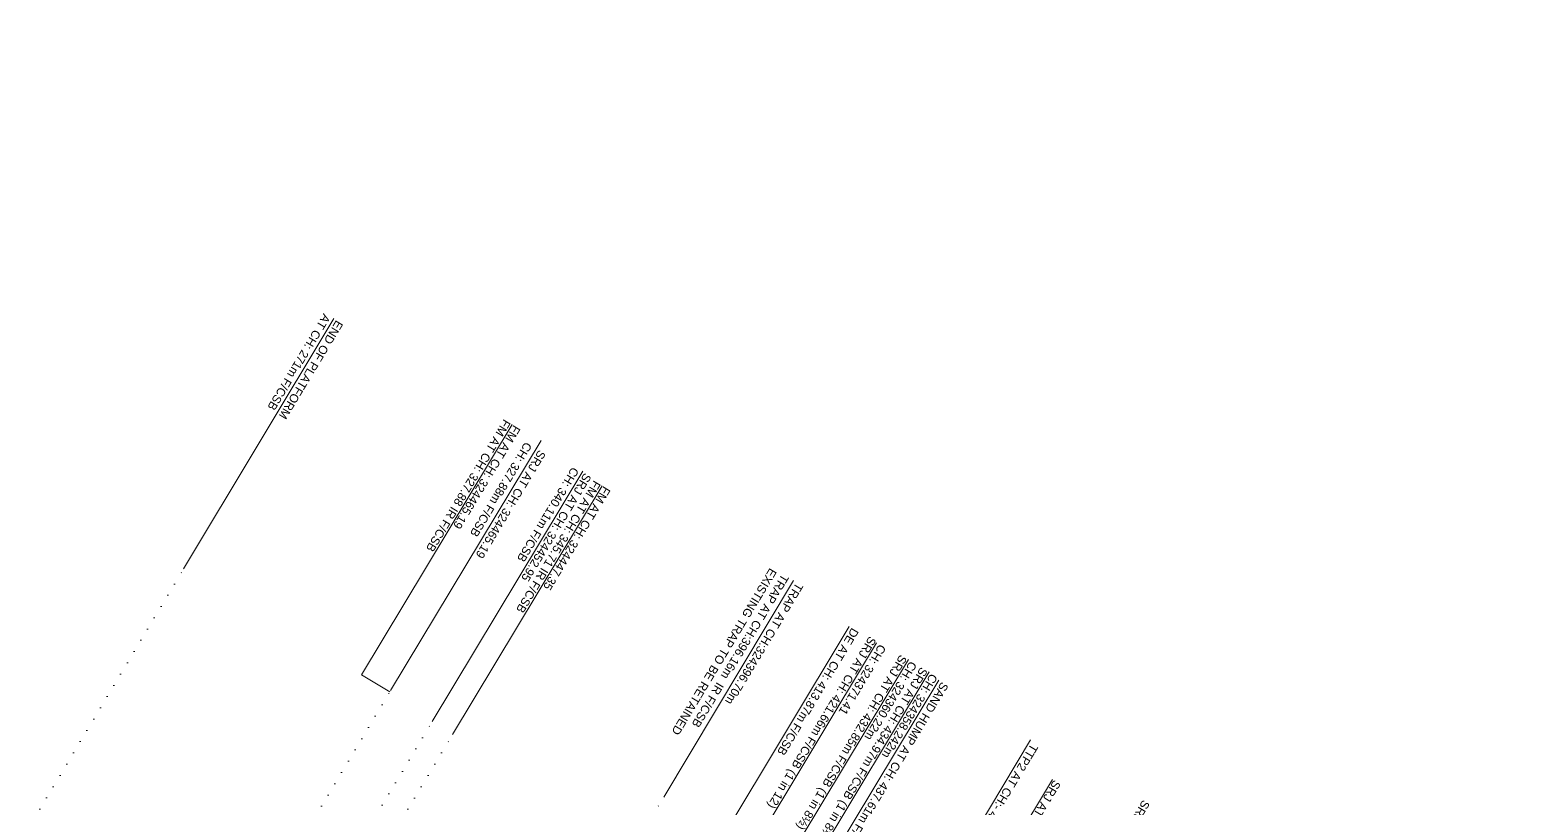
# Model space of a CAD drawing. Header units: metres. Extents: x 560405 to 1249476, y 3385111 to 6787087.
# Drawn here: x 624607.2 to 624959.2, y 3393644.8 to 3393828.7 of the extents above; entities that cross this region are included whole.
import ezdxf

# ---------------------------------------------------------------- set-up
doc = ezdxf.new("R2010")
doc.units = ezdxf.units.M
doc.header["$MEASUREMENT"] = 0
doc.linetypes.add('ACAD_ISO07W100', pattern=[3, 0, -3])
for name, color, linetype, lineweight in [('CANAL TOP', 5, 'Continuous', 0), ('DOTED LINE', 7, 'ACAD_ISO07W100', 18), ("MANDI GOBINDGARH STN. SRJ's", 251, 'Continuous', 0), ('STEEL', 5, 'Continuous', 25)]:
    doc.layers.add(name, color=color, linetype=linetype, lineweight=lineweight)
doc.layers.add('cut conn grades dn', color=192, linetype='Continuous')
doc.layers.add('OP-3 CH UP', color=7, linetype='Continuous')
doc.styles.add('ARIAL', font='arial.ttf')
doc.styles.add('Style-Arial', font='arial.ttf')

msp = doc.modelspace()

# ---------------------------------------------------------------- linework, layer by layer
at = {"layer": 'CANAL TOP', "linetype": 'ACAD_ISO07W100', "lineweight": 18}
msp.add_line((624655.4914, 3393477.6467), (624757.0048, 3393647.3884), dxfattribs=at)
at = {"layer": 'DOTED LINE', "linetype": 'ACAD_ISO07W100', "lineweight": 18}
for p, q in [((624560.2822, 3393562.0572), (624643.5555, 3393701.3269)), ((624598.1295, 3393514.8837), (624692.5019, 3393672.604)), ((624617.3838, 3393523.0325), (624702.3036, 3393665.2544)), ((624620.1943, 3393516.8025), (624707.0954, 3393662.1492))]:
    msp.add_line(p, q, dxfattribs=at)
at = {"layer": "MANDI GOBINDGARH STN. SRJ's", "color": 0, "lineweight": 0, "flags": 128}
for points in [[(624679.0817, 3393760.5009), (624643.5555, 3393701.3268)], [(624728.046, 3393731.6936), (624692.4729, 3393672.5555)], [(624702.3036, 3393665.2544), (624737.8851, 3393724.4063)], [(624707.0954, 3393662.1492), (624742.4812, 3393720.9758)], [(624766.2456, 3393627.9465), (624771.9377, 3393637.4024), (624770.956, 3393637.9929), (624800.8511, 3393687.6915)], [(624772.7071, 3393624.083), (624778.3991, 3393633.5389), (624777.4175, 3393634.1294), (624807.3126, 3393683.828)], [(624786.4404, 3393615.8689), (624822.0273, 3393675.0297)]]:
    msp.add_lwpolyline(points, dxfattribs=at)
at = {"layer": "MANDI GOBINDGARH STN. SRJ's", "color": 1, "lineweight": 0, "flags": 128}
for points in [[(624685.6376, 3393676.2633), (624721.2195, 3393735.4158)], [(624685.6376, 3393676.2633), (624692.2945, 3393672.259)]]:
    msp.add_lwpolyline(points, dxfattribs=at)
at = {"layer": "MANDI GOBINDGARH STN. SRJ's", "color": 3, "lineweight": 0, "flags": 128}
msp.add_lwpolyline([(624813.2695, 3393592.3525), (624848.859, 3393651.5178)], dxfattribs=at)
at = {"layer": 'OP-3 CH UP', "color": 40, "lineweight": 9, "true_color": 0xf8d731}
for radius in [8763.3902, 8182.5236, 7294.1209]:
    msp.add_circle((624059.7714, 3393874.4188), radius, dxfattribs=at)
at = {"layer": 'STEEL', "color": 0, "lineweight": 0, "flags": 128}
for points in [[(624787.6399, 3393698.6138), (624757.0048, 3393647.3884)], [(624779.2489, 3393620.7245), (624814.8424, 3393679.8964)]]:
    msp.add_lwpolyline(points, dxfattribs=at)
at = {"layer": 'STEEL', "lineweight": 0, "flags": 128}
for points in [[(624784.141, 3393617.7994), (624819.7345, 3393676.9713)], [(624843.7151, 3393660.8987), (624808.055, 3393601.2709)]]:
    msp.add_lwpolyline(points, dxfattribs=at)

# ---------------------------------------------------------------- texts
at = {"layer": 'cut conn grades dn', "color": 0, "linetype": 'Continuous', "lineweight": 0, "style": 'Style-Arial'}
for s, p in [('SRJ AT CH: 421.66m F/CSB (1 in 12)', (624805.6265, 3393685.5735)), ('SRJ AT CH: 432.85m F/CSB (1 in 8½)', (624812.8923, 3393681.2029)), ('CH: 324360.22m', (624815.224, 3393679.6943))]:
    msp.add_text(s, height=2, rotation=238.971941, dxfattribs=at).set_placement(p)
at = {"layer": 'cut conn grades dn', "color": 190, "linetype": 'Continuous', "lineweight": 0, "style": 'Style-Arial'}
for s, p in [('SRJ AT CH: 434.97m F/CSB (1 in 8½)', (624817.7844, 3393678.2778)), ('CH: 324358.242m', (624820.1161, 3393676.7691)), ('SRJ AT CH: 521.1m F/CSB (1 in 8½)', (624870.279, 3393646.9069))]:
    msp.add_text(s, height=2, rotation=238.971941, dxfattribs=at).set_placement(p)
at = {"layer": "MANDI GOBINDGARH STN. SRJ's", "color": 0, "lineweight": 9, "style": 'Style-Arial'}
for s, rotation, p in [('AT CH: 271m F/CSB', 239.020762, (624676.6376, 3393761.7877)), ('END OF PLATFORM', 239.020762, (624679.646, 3393760.2393)), ('CH: 327.88m F/CSB', 238.971941, (624724.2718, 3393731.4815)), ('CH: 340.11m F/CSB', 238.971941, (624735.3711, 3393725.5515)), ('FM AT CH: 345.71 IR F/CSB', 238.971941, (624740.5266, 3393722.4084)), ('SRJ AT CH: 324452.95', 238.971941, (624738.308, 3393724.1534)), ('FM AT CH: 324447.35', 238.971941, (624742.8412, 3393721.0244)), ('DE AT CH: 413.87m F/CSB', 238.971941, (624801.4811, 3393687.5628)), ('CH: 324371.41', 238.971941, (624807.9426, 3393683.6993)), ('SAND HUMP AT CH: 437.61m F/CSB ', 238.971941, (624822.6824, 3393674.7811))]:
    msp.add_text(s, height=2, rotation=rotation, dxfattribs=at).set_placement(p)
at = {"layer": "MANDI GOBINDGARH STN. SRJ's", "color": 1, "lineweight": 9, "style": 'Style-Arial'}
for s, p in [('FM AT CH: 327.88 IR F/CSB', (624719.2439, 3393736.861)), ('FM AT CH: 324465.19', (624721.5585, 3393735.477))]:
    msp.add_text(s, height=2, rotation=238.971941, dxfattribs=at).set_placement(p)
at = {"layer": "MANDI GOBINDGARH STN. SRJ's", "color": 3, "lineweight": 9, "style": 'Style-Arial'}
msp.add_text('SRJ AT CH: 472.71m F/CSB (1 in 8½)', height=2, rotation=238.971941, dxfattribs=at).set_placement((624849.2199, 3393651.6171))
at = {"layer": "MANDI GOBINDGARH STN. SRJ's", "color": 0, "lineweight": 9, "insert": (624729.2404, 3393728.5647), "char_height": 2, "width": 46.51942, "attachment_point": 1, "rotation": 238.971941, "style": 'Style-Arial'}
msp.add_mtext('SRJ AT CH: 324465.19', dxfattribs=at)
at = {"layer": 'STEEL', "lineweight": 0, "char_height": 2, "attachment_point": 4, "rotation": 239, "line_spacing_factor": 0.6, "style": 'ARIAL'}
for s, insert in [('\\pxsm1;EXISTING TRAP TO BE RETAINED ', (624782.9543, 3393701.1731)), ('\\pxsm1;TTP2 AT CH:- 472.1m F/CSB', (624844.6879, 3393659.669))]:
    msp.add_mtext(s, dxfattribs=dict(at, insert=insert))
at = {"layer": 'STEEL', "color": 0, "lineweight": 0, "char_height": 2, "attachment_point": 4, "rotation": 239, "line_spacing_factor": 0.6, "style": 'ARIAL'}
for s, insert in [('TRAP AT CH:396.16m  IR F/CSB', (624785.8046, 3393699.7629)), ('TRAP AT CH:324396.70m', (624789.1981, 3393697.7338))]:
    msp.add_mtext(s, dxfattribs=dict(at, insert=insert))

doc.saveas('drawing.dxf')
